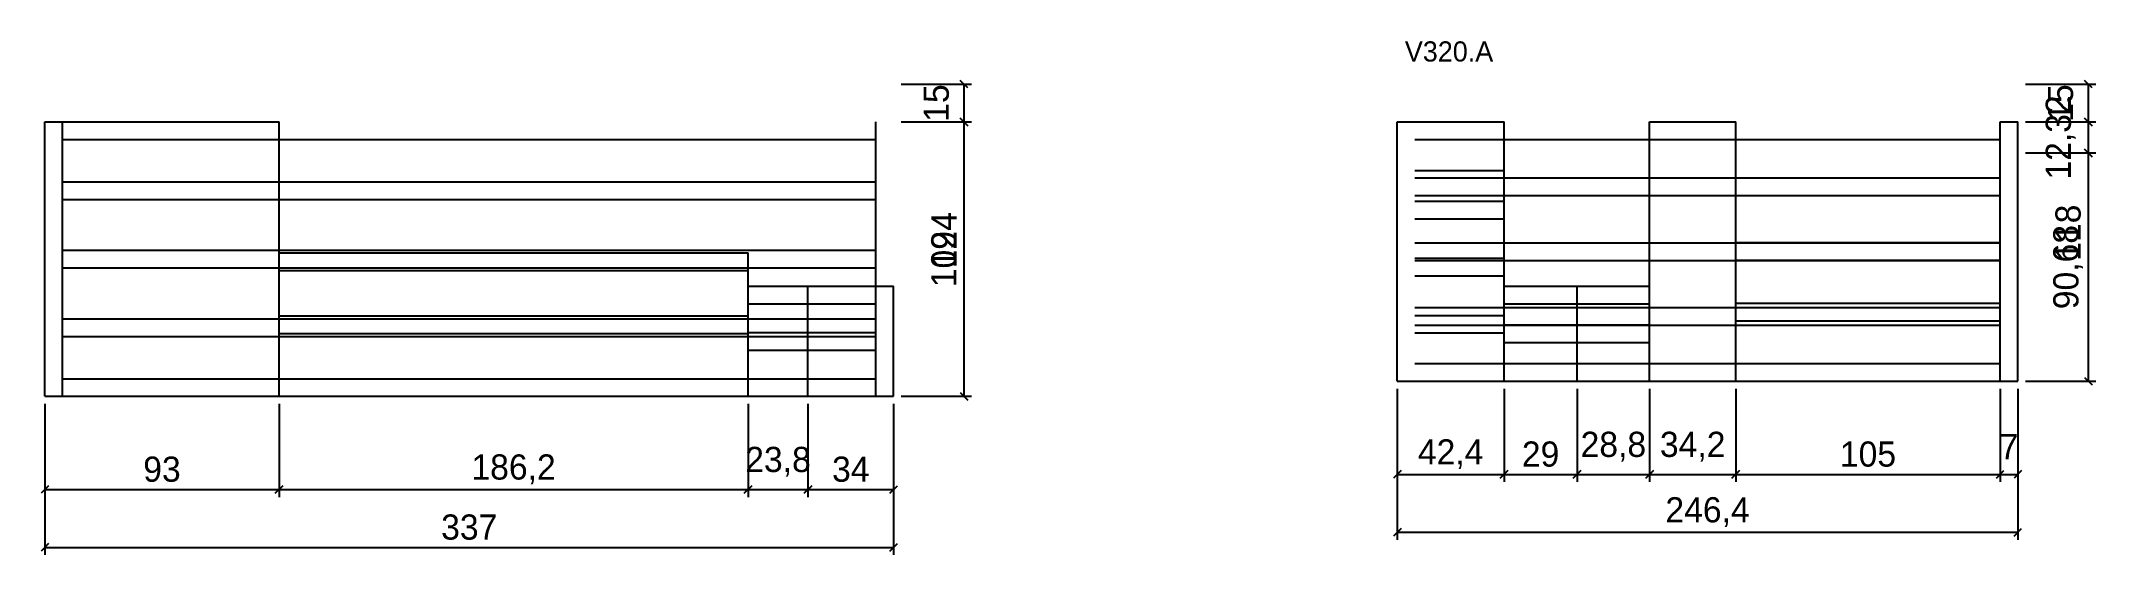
# Model space of a CAD drawing. Extents: x -2 to 814, y -322 to -118.
import ezdxf

# ---------------------------------------------------------------- set-up
doc = ezdxf.new("R2010")
doc.units = 0
for name, color, linetype in [('COTA', 241, 'Continuous'), ('NOMENCLATURA', 7, 'Continuous'), ('Painéis', 200, 'Continuous'), ('SARR_2.2x7', 40, 'Continuous')]:
    doc.layers.add(name, color=color, linetype=linetype)
doc.dimstyles.new('PAINEL', dxfattribs={"dimtxt": 10, "dimasz": 3, "dimexe": 3, "dimexo": 3, "dimgap": 3, "dimtad": 1, "dimblk": 'OBLIQUE', "dimblk1": 'OBLIQUE', "dimcen": 2.5, "dimclrd": 4, "dimclre": 4, "dimclrt": 240, "dimazin": 3, "dimtfac": 1, "dimtmove": 0, "dimatfit": 3})

# ---------------------------------------------------------------- blocks, each defined once
blk = doc.blocks.new('_OBLIQUE')
at = {"color": 0, "linetype": 'BYBLOCK'}
blk.add_line((-0.5, -0.5), (0.5, 0.5), dxfattribs=at)

msp = doc.modelspace()

# ---------------------------------------------------------------- linework, layer by layer
at = {"layer": 'Painéis'}
for p, q in [((0, -150), (93, -150)), ((0, -259), (0, -150)), ((93, -259), (93, -150)), ((537, -150), (579.4, -150)), ((537, -253), (537, -150)), ((579.4, -253), (579.4, -150)), ((637.2, -253), (637.2, -150)), ((637.2, -150), (671.4, -150)), ((671.4, -253), (671.4, -150)), ((776.4, -253), (776.4, -150)), ((776.4, -150), (783.4, -150)), ((783.4, -253), (783.4, -150)), ((93, -202), (279.2, -202)), ((279.2, -259), (279.2, -202)), ((671.4, -197.9), (776.4, -197.9)), ((279.2, -215.3), (303, -215.3)), ((303, -259), (303, -215.3)), ((303, -215.3), (337, -215.3)), ((337, -259), (337, -215.3)), ((579.4, -215.3), (608.4, -215.3)), ((608.4, -253), (608.4, -215.3)), ((608.4, -215.3), (637.2, -215.3)), ((0, -259), (93, -259)), ((93, -259), (279.2, -259)), ((279.2, -259), (303, -259)), ((303, -259), (337, -259)), ((537, -253), (579.4, -253)), ((579.4, -253), (608.4, -253)), ((608.4, -253), (637.2, -253)), ((637.2, -253), (671.4, -253)), ((671.4, -253), (776.4, -253)), ((776.4, -253), (783.4, -253))]:
    msp.add_line(p, q, dxfattribs=at)
at = {"layer": 'SARR_2.2x7'}
for p, q in [((7, -259), (7, -150)), ((330, -259), (330, -150)), ((776.4, -253), (776.4, -150))]:
    msp.add_line(p, q, dxfattribs=at)
for points in [[(7, -157), (93, -157)], [(7, -157), (93, -157)], [(93, -157), (279.2, -157)], [(279.2, -157), (303, -157)], [(303, -157), (330, -157)], [(544, -157), (579.4, -157)], [(579.4, -157), (608.4, -157)], [(608.4, -157), (637.2, -157)], [(637.2, -157), (671.4, -157)], [(637.2, -157), (671.4, -157)], [(671.4, -157), (776.4, -157)], [(544, -169.325), (579.4, -169.325)], [(7, -173.75), (93, -173.75)], [(7, -173.75), (93, -173.75)], [(93, -173.75), (279.2, -173.75)], [(279.2, -173.75), (303, -173.75)], [(303, -173.75), (330, -173.75)], [(544, -172.25), (579.4, -172.25)], [(544, -179.25), (579.4, -179.25)], [(579.4, -172.25), (608.4, -172.25)], [(579.4, -179.25), (608.4, -179.25)], [(608.4, -172.25), (637.2, -172.25)], [(608.4, -179.25), (637.2, -179.25)], [(637.2, -172.25), (671.4, -172.25)], [(637.2, -172.25), (671.4, -172.25)], [(637.2, -179.25), (671.4, -179.25)], [(637.2, -179.25), (671.4, -179.25)], [(671.4, -172.25), (776.4, -172.25)], [(671.4, -179.25), (776.4, -179.25)], [(7, -180.75), (93, -180.75)], [(7, -180.75), (93, -180.75)], [(93, -180.75), (279.2, -180.75)], [(279.2, -180.75), (303, -180.75)], [(303, -180.75), (330, -180.75)], [(544, -181.494), (579.4, -181.494)], [(544, -188.494), (579.4, -188.494)], [(7, -201), (93, -201)], [(7, -201), (93, -201)], [(93, -201), (279.2, -201)], [(279.2, -201), (303, -201)], [(303, -201), (330, -201)], [(544, -198), (579.4, -198)], [(579.4, -198), (608.4, -198)], [(608.4, -198), (637.2, -198)], [(637.2, -198), (671.4, -198)], [(637.2, -198), (671.4, -198)], [(671.4, -198), (776.4, -198)], [(7, -208), (93, -208)], [(7, -208), (93, -208)], [(93, -208), (279.2, -208)], [(93, -209), (279.2, -209)], [(279.2, -208), (303, -208)], [(303, -208), (330, -208)], [(544, -204.162), (579.4, -204.162)], [(544, -205), (579.4, -205)], [(544, -211.162), (579.4, -211.162)], [(579.4, -205), (608.4, -205)], [(608.4, -205), (637.2, -205)], [(637.2, -205), (671.4, -205)], [(637.2, -205), (671.4, -205)], [(671.4, -204.9), (776.4, -204.9)], [(671.4, -205), (776.4, -205)], [(7, -228.25), (93, -228.25)], [(7, -228.25), (93, -228.25)], [(93, -227), (279.2, -227)], [(93, -228.25), (279.2, -228.25)], [(279.2, -222.3), (303, -222.3)], [(279.2, -228.25), (303, -228.25)], [(303, -222.3), (330, -222.3)], [(303, -228.25), (330, -228.25)], [(544, -223.75), (579.4, -223.75)], [(544, -226.831), (579.4, -226.831)], [(579.4, -222.3), (608.4, -222.3)], [(579.4, -223.75), (608.4, -223.75)], [(608.4, -222.3), (637.2, -222.3)], [(608.4, -223.75), (637.2, -223.75)], [(637.2, -223.75), (671.4, -223.75)], [(637.2, -223.75), (671.4, -223.75)], [(671.4, -221.95), (776.4, -221.95)], [(671.4, -223.75), (776.4, -223.75)], [(7, -235.25), (93, -235.25)], [(7, -235.25), (93, -235.25)], [(93, -234), (279.2, -234)], [(93, -235.25), (279.2, -235.25)], [(279.2, -233.65), (303, -233.65)], [(279.2, -235.25), (303, -235.25)], [(303, -233.65), (330, -233.65)], [(303, -235.25), (330, -235.25)], [(544, -230.75), (579.4, -230.75)], [(544, -233.831), (579.4, -233.831)], [(579.4, -230.65), (608.4, -230.65)], [(579.4, -230.75), (608.4, -230.75)], [(608.4, -230.65), (637.2, -230.65)], [(608.4, -230.75), (637.2, -230.75)], [(637.2, -230.75), (671.4, -230.75)], [(637.2, -230.75), (671.4, -230.75)], [(671.4, -228.95), (776.4, -228.95)], [(671.4, -230.75), (776.4, -230.75)], [(279.2, -240.65), (303, -240.65)], [(303, -240.65), (330, -240.65)], [(579.4, -237.65), (608.4, -237.65)], [(608.4, -237.65), (637.2, -237.65)], [(7, -252), (93, -252)], [(7, -252), (93, -252)], [(93, -252), (279.2, -252)], [(93, -252), (279.2, -252)], [(279.2, -252), (303, -252)], [(279.2, -252), (303, -252)], [(303, -252), (330, -252)], [(303, -252), (330, -252)], [(544, -246), (579.4, -246)], [(544, -246), (579.4, -246)], [(579.4, -246), (608.4, -246)], [(579.4, -246), (608.4, -246)], [(608.4, -246), (637.2, -246)], [(608.4, -246), (637.2, -246)], [(637.2, -246), (671.4, -246)], [(637.2, -246), (671.4, -246)], [(671.4, -246), (776.4, -246)], [(671.4, -246), (776.4, -246)]]:
    msp.add_lwpolyline(points, dxfattribs=at)

# ---------------------------------------------------------------- texts
at = {"layer": 'NOMENCLATURA'}
msp.add_text('V320.A', height=8, dxfattribs=at).set_placement((540, -126))

# ---------------------------------------------------------------- dimensions: what is measured, and where the dimension line sits
at = {"layer": 'COTA'}
for base, p1, p2 in [((365, -259), (337, -259), (337, -135)), ((365, -150), (337, -150), (337, -135)), ((811.4, -253), (783.4, -253), (783.4, -135)), ((811.4, -150), (783.4, -150), (783.4, -135)), ((811.4, -162.3248), (783.4, -162.3248), (783.4, -150)), ((365, -259), (337, -259), (337, -150)), ((811.4, -253), (783.4, -253), (783.4, -162.3248))]:
    msp.add_linear_dim(base=base, p1=p1, p2=p2, angle=90, dimstyle='PAINEL', dxfattribs=at).render()
for base, p1, p2 in [((0, -296), (0, -259), (93, -259)), ((0, -319), (0, -259), (337, -259)), ((93, -296), (93, -259), (279.2, -259)), ((279.2, -296), (279.2, -259), (303, -259)), ((303, -296), (303, -259), (337, -259)), ((537, -290), (537, -253), (579.4, -253)), ((537, -313), (537, -253), (783.4, -253)), ((579.4, -290), (579.4, -253), (608.4, -253)), ((608.4, -290), (608.4, -253), (637.2, -253)), ((637.2, -290), (637.2, -253), (671.4, -253)), ((671.4, -290), (671.4, -253), (776.4, -253)), ((776.4, -290), (776.4, -253), (783.4, -253))]:
    msp.add_linear_dim(base=base, p1=p1, p2=p2, dimstyle='PAINEL', dxfattribs=at).render()

doc.saveas('drawing.dxf')
